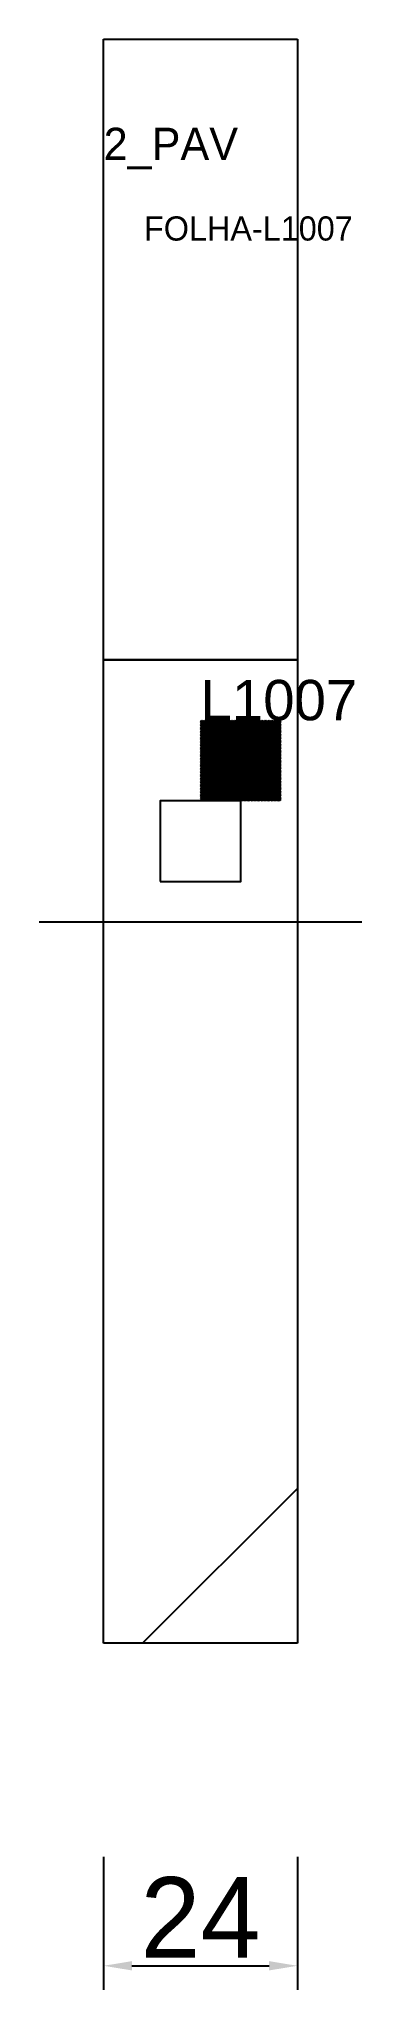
# Model space of a CAD drawing. Header units: metres. Extents: x 214 to 254, y -40 to 202.
import ezdxf

# ---------------------------------------------------------------- set-up
doc = ezdxf.new("R2010")
doc.units = ezdxf.units.M
for name, color, linetype in [('3', 3, 'CONTINUOUS'), ('COTA', 241, 'CONTINUOUS'), ('FOLHA', 255, 'CONTINUOUS'), ('Hachura', 251, 'CONTINUOUS'), ('NOMENCLATURA', 7, 'CONTINUOUS'), ('Nível', 160, 'CONTINUOUS'), ('Painéis', 200, 'CONTINUOUS'), ('Pilares', 5, 'CONTINUOUS'), ('REAPROVEITAMENTO', 251, 'CONTINUOUS'), ('SARR_2.2x7', 40, 'CONTINUOUS')]:
    doc.layers.add(name, color=color, linetype=linetype)
doc.styles.add('ARIAL', font='Arial.ttf')
doc.dimstyles.new('EZ DXF', dxfattribs={"dimtxt": 10, "dimasz": 3.5, "dimexe": 3, "dimexo": 1.5, "dimgap": 1, "dimtad": 1, "dimdec": 1, "dimdsep": 46, "dimcen": 2.5, "dimazin": 3, "dimtfac": 1, "dimtmove": 0, "dimatfit": 3})

msp = doc.modelspace()

# ---------------------------------------------------------------- hatches: boundary and pattern name
at = {"layer": 'Hachura'}
h = msp.add_hatch(dxfattribs=at)
h.set_pattern_fill('ANSI31', scale=50)
h.paths.add_polyline_path([(222.2, 201.5), (246.2, 201.5), (246.2, 2.5), (222.2, 2.5)])
h = msp.add_hatch(dxfattribs=at)
h.set_pattern_fill('ANSI31', scale=50)
h.paths.add_polyline_path([(222.2, 201.5), (246.2, 201.5), (246.2, 2.5), (222.2, 2.5)])
at = {"layer": 'Reaproveitamento'}
h = msp.add_hatch(dxfattribs=at)
h.set_pattern_fill('SOLID')
h.paths.add_polyline_path([(234.2, 107), (244.2, 107), (244.2, 117), (234.2, 117)])
h = msp.add_hatch(dxfattribs=at)
h.set_pattern_fill('SOLID')
h.paths.add_polyline_path([(234.2, 107), (244.2, 107), (244.2, 117), (234.2, 117)])

# ---------------------------------------------------------------- linework, layer by layer
at = {"layer": '3'}
msp.add_lwpolyline([(222.2, 124.5), (246.2, 124.5)], close=True, dxfattribs=at)
msp.add_lwpolyline([(222.2, 124.5), (246.2, 124.5)], close=True, dxfattribs=at)
at = {"layer": 'Painéis', "color": 200}
for p, q in [((222.2, 201.5), (246.2, 201.5)), ((222.2, 2.5), (222.2, 201.5)), ((222.2, 201.5), (246.2, 201.5)), ((222.2, 2.5), (222.2, 201.5)), ((246.2, 201.5), (246.2, 2.5)), ((246.2, 201.5), (246.2, 2.5)), ((246.2, 2.5), (222.2, 2.5)), ((246.2, 2.5), (222.2, 2.5))]:
    msp.add_line(p, q, dxfattribs=at)
at = {"layer": 'Pilares'}
msp.add_lwpolyline([(229.2, 97), (239.2, 97), (239.2, 107), (229.2, 107)], close=True, dxfattribs=at)
msp.add_lwpolyline([(229.2, 97), (239.2, 97), (239.2, 107), (229.2, 107)], close=True, dxfattribs=at)
at = {"layer": 'SARR_2.2x7'}
msp.add_line((214.2, 92), (254.2, 92), dxfattribs=at)
msp.add_line((214.2, 92), (254.2, 92), dxfattribs=at)

# ---------------------------------------------------------------- texts
at = {"layer": 'FOLHA'}
msp.add_text('FOLHA-L1007', height=3, dxfattribs=at).set_placement((227.2, 176.5))
msp.add_text('FOLHA-L1007', height=3, dxfattribs=at).set_placement((227.2, 176.5))
at = {"layer": 'NOMENCLATURA', "insert": (234.2, 122), "char_height": 5, "attachment_point": 1, "style": 'ARIAL'}
msp.add_mtext('L1007', dxfattribs=at)
msp.add_mtext('L1007', dxfattribs=at)
at = {"layer": 'Nível'}
msp.add_text('2_PAV', height=4, dxfattribs=at).set_placement((222.2, 186.5))
msp.add_text('2_PAV', height=4, dxfattribs=at).set_placement((222.2, 186.5))

# ---------------------------------------------------------------- dimensions: what is measured, and where the dimension line sits
at = {"layer": 'COTA'}
msp.add_linear_dim(base=(222.2, -37.5), p1=(222.2, -22.5), p2=(246.2, -22.5), dimstyle='EZ DXF', dxfattribs=at).render()
msp.add_linear_dim(base=(222.2, -37.5), p1=(222.2, -22.5), p2=(246.2, -22.5), dimstyle='EZ DXF', dxfattribs=at).render()

doc.saveas('drawing.dxf')
